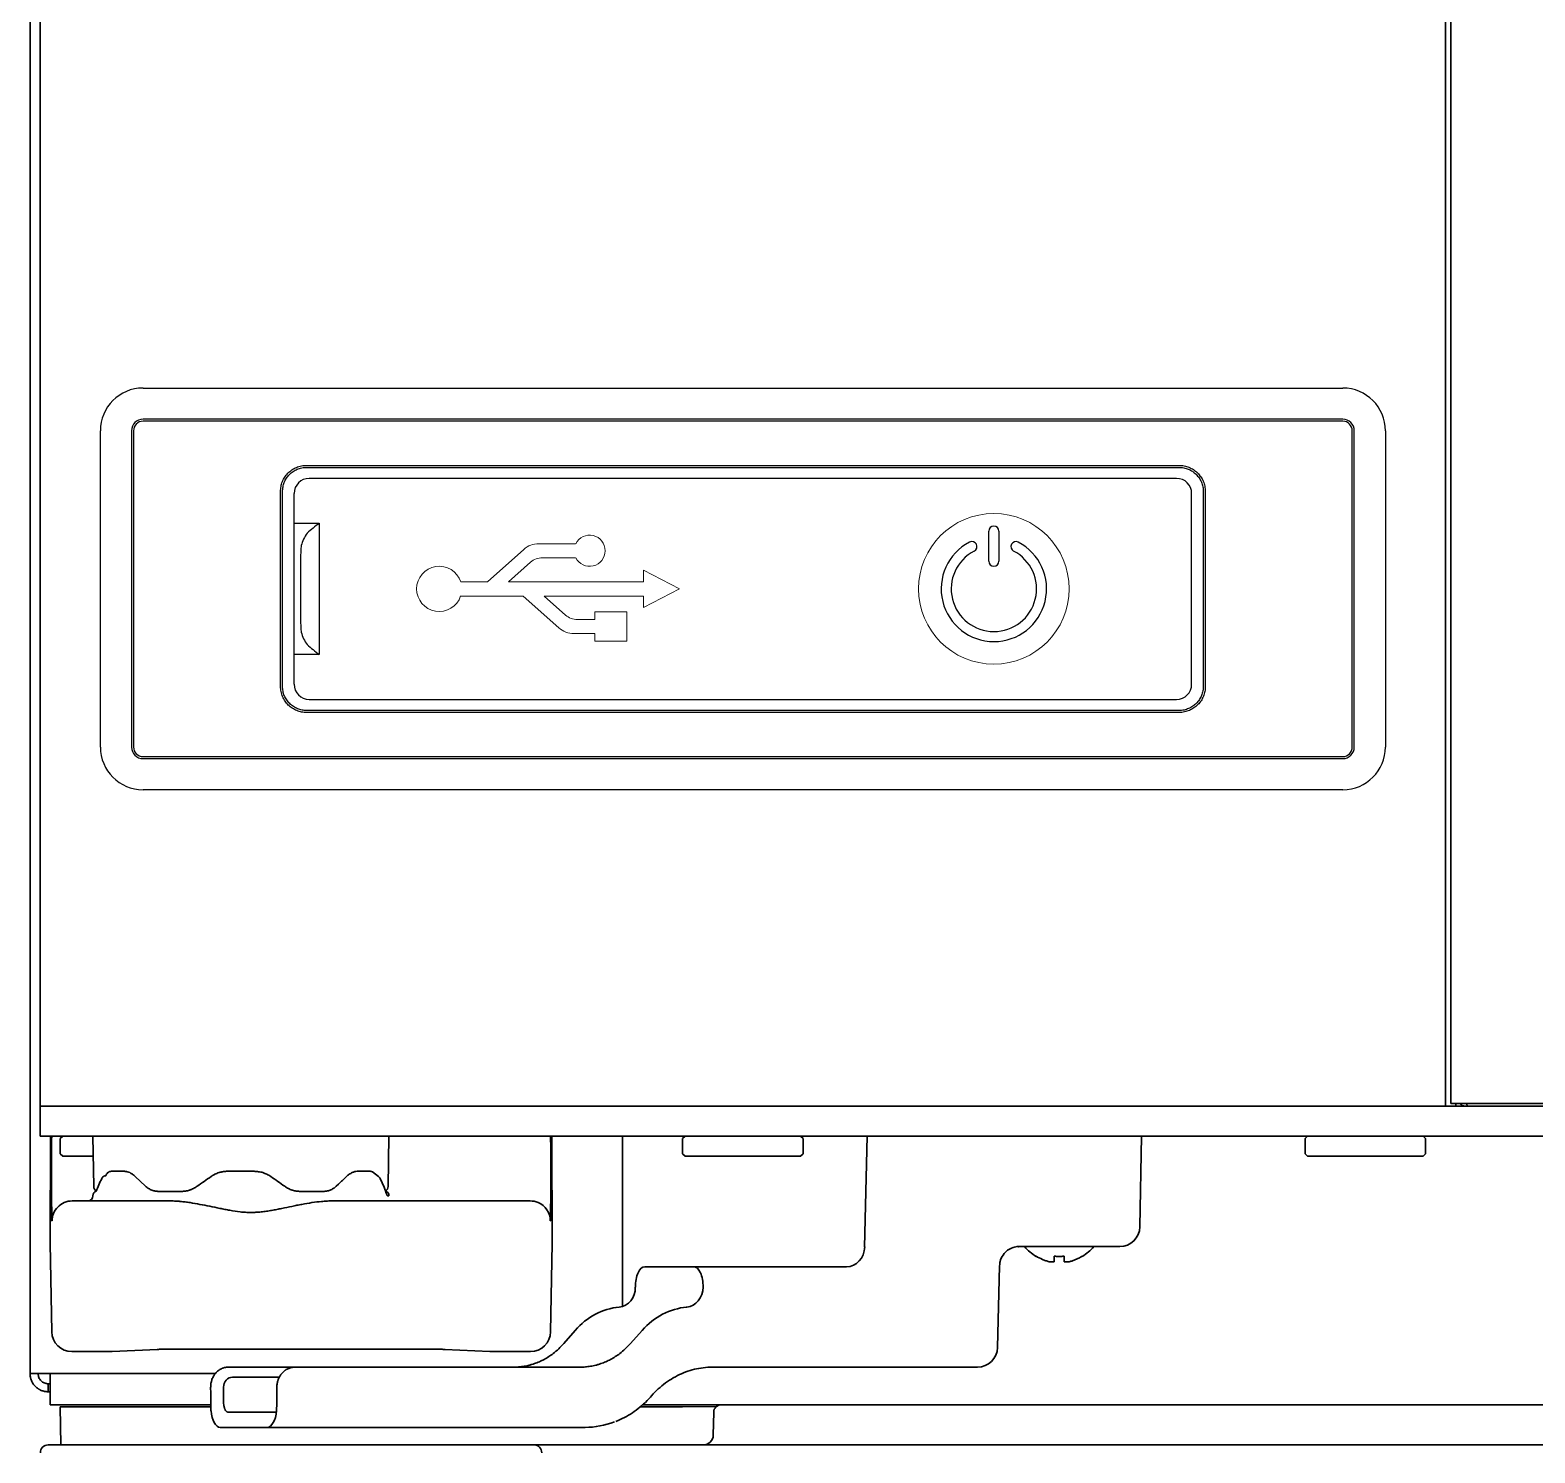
# Model space of a CAD drawing. Extents: x 6336 to 10269, y -393 to 2899.
# Drawn here: x 8428.1 to 8578, y 1366.2 to 1507.9 of the extents above; entities that cross this region are included whole.
import ezdxf

# ---------------------------------------------------------------- set-up
doc = ezdxf.new("R2010")
doc.units = 0
doc.header["$LTSCALE"] = 5
doc.layers.get('0').update_dxf_attribs({"linetype": 'CONTINUOUS', "lineweight": 0})
doc.layers.add('1', color=7, linetype='CONTINUOUS', true_color=0xffffff)
doc.layers.add('GEOM', color=7, linetype='CONTINUOUS')

msp = doc.modelspace()

# ---------------------------------------------------------------- linework, layer by layer
at = {"color": 7, "linetype": 'Continuous'}
for p, q in [((8477.24, 1456.2), (8473.63, 1452.97)), ((8482.41, 1456.78), (8478.74, 1456.78)), ((8475.73, 1452.97), (8477.92, 1454.93)), ((8479.09, 1455.38), (8482.41, 1455.38)), ((8489.17, 1454.13), (8489.17, 1452.97)), ((8492.77, 1452.28), (8489.17, 1454.13)), ((8473.63, 1452.97), (8470.96, 1452.97)), ((8489.17, 1452.97), (8475.73, 1452.97)), ((8470.96, 1451.57), (8477.18, 1451.57)), ((8477.18, 1451.57), (8480.74, 1448.4)), ((8481.41, 1449.67), (8479.28, 1451.57)), ((8479.28, 1451.57), (8489.17, 1451.57)), ((8489.17, 1450.41), (8492.77, 1452.28)), ((8489.17, 1451.57), (8489.17, 1450.41)), ((8484.31, 1449.98), (8484.31, 1449.23)), ((8487.51, 1449.98), (8484.31, 1449.98)), ((8487.51, 1447.08), (8487.51, 1449.98)), ((8484.31, 1449.23), (8482.58, 1449.23)), ((8482.23, 1447.83), (8484.31, 1447.83)), ((8484.31, 1447.83), (8484.31, 1447.08)), ((8484.31, 1447.08), (8487.51, 1447.08))]:
    msp.add_line(p, q, dxfattribs=at)
msp.add_circle((8524.07, 1452.28), 7.5, dxfattribs=at)
for centre, radius, start, end in [((8483.8, 1456.08), 1.55, 206.8472, 153.1528), ((8478.74, 1454.53), 2.25, 90, 131.8103), ((8468.82, 1452.28), 2.25, 17.9765, 341.7239), ((8479.09, 1453.63), 1.75, 90, 131.8103), ((8482.58, 1450.98), 1.75, 228.2874, 270), ((8482.23, 1450.08), 2.25, 228.2874, 270)]:
    msp.add_arc(centre, radius, start, end, dxfattribs=at)
at = {"layer": '1', "color": 7, "linetype": 'Continuous', "lineweight": 35}
for p, q in [((8428.07, 1374.13), (8428.07, 1780.53)), ((8429.07, 1400.78), (8429.07, 1780.28)), ((8569.07, 1400.78), (8569.07, 1780.28)), ((8569.57, 1780.03), (8569.57, 1401.03)), ((8429.07, 1400.78), (8431.07, 1400.78)), ((8429.07, 1397.78), (8429.07, 1400.78)), ((9175.07, 1400.78), (8431.07, 1400.78)), ((8569.57, 1401.03), (9036.57, 1401.03)), ((8570.07, 1401.03), (8570.07, 1400.78)), ((8431.07, 1397.78), (8429.07, 1397.78)), ((8430.07, 1387.08), (8430.12, 1397.78)), ((9175.07, 1397.78), (8431.07, 1397.78)), ((8431.32, 1397.78), (8431.07, 1397.53)), ((8431.07, 1397.53), (8431.07, 1396.03)), ((8434.32, 1397.78), (8434.41, 1392.77)), ((8464.07, 1397.78), (8462.07, 1397.78)), ((8463.74, 1392.77), (8463.82, 1397.78)), ((8480.03, 1397.78), (8480.07, 1387.08)), ((8487.07, 1381.13), (8487.07, 1397.78)), ((8493.32, 1397.78), (8493.07, 1397.53)), ((8493.07, 1397.53), (8493.07, 1396.03)), ((8505.07, 1397.53), (8504.82, 1397.78)), ((8505.07, 1396.03), (8505.07, 1397.53)), ((8511.2, 1386.74), (8511.46, 1397.78)), ((8538.61, 1388.74), (8538.76, 1397.78)), ((8555.32, 1397.78), (8555.07, 1397.53)), ((8555.07, 1397.53), (8555.07, 1396.03)), ((8567.07, 1397.53), (8566.82, 1397.78)), ((8567.07, 1396.03), (8567.07, 1397.53)), ((8431.07, 1396.03), (8431.32, 1395.78)), ((8431.32, 1395.78), (8434.36, 1395.78)), ((8493.07, 1396.03), (8493.32, 1395.78)), ((8493.32, 1395.78), (8504.82, 1395.78)), ((8504.82, 1395.78), (8505.07, 1396.03)), ((8555.07, 1396.03), (8555.32, 1395.78)), ((8566.82, 1395.78), (8555.32, 1395.78)), ((8566.82, 1395.78), (8567.07, 1396.03)), ((8436.18, 1394.28), (8437.48, 1394.28)), ((8447.76, 1394.28), (8450.38, 1394.28)), ((8460.66, 1394.28), (8461.97, 1394.28)), ((8462.18, 1394.23), (8462.78, 1393.76)), ((8438.54, 1393.76), (8439.58, 1392.79)), ((8458.57, 1392.79), (8458.79, 1392.99)), ((8432.26, 1391.33), (8432.6, 1391.33)), ((8432.6, 1391.33), (8437.6, 1391.33)), ((8437.6, 1391.33), (8442.08, 1391.33)), ((8440.89, 1392.28), (8443.15, 1392.28)), ((8455, 1392.28), (8457.25, 1392.28)), ((8458.06, 1391.33), (8472.55, 1391.33)), ((8463.82, 1391.83), (8463.71, 1391.83)), ((8472.55, 1391.33), (8477.55, 1391.33)), ((8477.55, 1391.33), (8477.89, 1391.33)), ((8430.23, 1378.29), (8430.07, 1387.08)), ((8480.07, 1387.08), (8479.92, 1378.29)), ((8526.36, 1386.78), (8536.61, 1386.78)), ((8528.27, 1385.8), (8528.27, 1385.83)), ((8532.87, 1385.83), (8532.87, 1385.8)), ((8489.3, 1384.78), (8494.17, 1384.78)), ((8494.17, 1384.78), (8509.4, 1384.78)), ((8524.44, 1376.73), (8524.64, 1384.88)), ((8493.47, 1380.75), (8493.43, 1380.75)), ((8482.37, 1378.43), (8481.22, 1377.12)), ((8489.04, 1378.43), (8487.87, 1377.12)), ((8436.26, 1376.33), (8432.23, 1376.33)), ((8436.26, 1376.33), (8440.75, 1376.55)), ((8444.74, 1376.57), (8465.41, 1376.57)), ((8469.39, 1376.55), (8473.88, 1376.33)), ((8477.92, 1376.33), (8473.88, 1376.33)), ((8476.24, 1374.78), (8482.86, 1374.78)), ((8496.01, 1374.78), (8522.44, 1374.78)), ((8428.07, 1374.13), (8429.87, 1374.13)), ((8429.87, 1374.13), (8446.53, 1374.13)), ((8430.07, 1373.13), (8429.87, 1373.13)), ((8429.87, 1372.33), (8429.87, 1373.13)), ((8430.07, 1374.13), (8430.07, 1372.83)), ((8448.23, 1373.78), (8452.85, 1373.78)), ((8430.07, 1372.33), (8429.87, 1372.33)), ((8430.07, 1372.83), (8430.07, 1371.03)), ((8447.34, 1371.29), (8447.35, 1372.78)), ((8489.86, 1371.79), (8489.98, 1371.93)), ((8446.08, 1371.03), (8430.07, 1371.03)), ((8431.07, 1370.83), (8435.07, 1370.83)), ((8431.14, 1367.03), (8431.07, 1370.83)), ((8446.08, 1370.83), (8435.07, 1370.83)), ((8447.83, 1370.28), (8452.6, 1370.28)), ((8489.07, 1370.83), (8488.79, 1370.83)), ((9176.07, 1371.03), (8489.03, 1371.03)), ((8489.07, 1370.83), (8493.07, 1370.83)), ((8492.06, 1370.83), (8496.44, 1370.86)), ((8496.12, 1368.01), (8496.16, 1370.29)), ((8508.27, 1371.03), (8508.27, 1371.03)), ((8516.4, 1371.03), (8516.4, 1371.03)), ((8531.75, 1371.03), (8531.75, 1371.03)), ((8539.88, 1371.03), (8539.88, 1371.03)), ((8447.02, 1368.78), (8451.69, 1368.78)), ((8451.69, 1368.78), (8483.35, 1368.78)), ((8437.1, 1367.03), (8429.86, 1367.03)), ((8471.04, 1367.03), (8437.1, 1367.03)), ((8478.28, 1367.03), (8471.04, 1367.03)), ((8483.03, 1367.03), (8478.28, 1367.03)), ((9123.12, 1367.03), (8483.03, 1367.03))]:
    msp.add_line(p, q, dxfattribs=at)
for centre, radius, start, end in [((8434.91, 1392.78), 0.5, 181, 242.6743), ((8463.24, 1392.78), 0.5, 297.3257, 359), ((8433.82, 1391.83), 0.5, 270, 0), ((8434.82, 1391.83), 0.5, 107.707, 180), ((8463.32, 1391.83), 0.5, 0, 72.2929), ((8536.61, 1388.78), 2, 270, 359), ((8530.77, 1389.9), 4.8, 220.542, 238.6273), ((8530.37, 1389.9), 4.8, 301.3727, 319.458), ((8480.07, 1381.13), 7, 357.4069, 0), ((8522.44, 1376.78), 2, 270, 358.6477), ((8496.91, 1370.28), 0.75, 90, 179), ((8429.86, 1366.28), 0.75, 90, 183), ((8478.28, 1366.28), 0.75, 357, 90), ((8495.12, 1368.03), 1, 270, 359)]:
    msp.add_arc(centre, radius, start, end, dxfattribs=at)
for centre, major_axis, ratio, start_param, end_param in [((8429.72, 1286.67), (2.09, 487.15), 0.000054, 4.9414, 4.942482), ((8480.42, 1287.21), (-2.08, 485.22), 0.000054, 1.340902, 1.341989), ((8432.26, 1389.33), (0, -2), 0.999962, 3.141593, 3.945661), ((8477.89, 1389.33), (0, -2), 0.999962, 2.73809, 3.141593), ((8477.89, 1389.33), (0, -2), 0.999962, 1.575159, 2.73809), ((8432.26, 1389.33), (0, -2), 0.999962, 3.945661, 4.708026), ((8509.44, 1386.78), (0.15, 2), 0.881877, 3.206797, 4.76014), ((8489.3, 1382.78), (0, -2), 0.469472, 3.141593, 4.729842), ((8494.17, 1382.78), (0, -2), 0.469472, 1.553343, 3.141593), ((8486.59, 1382.74), (-0.07, 2), 0.882679, 3.191759, 4.679352), ((8493.34, 1382.74), (0.07, 2), 0.882679, 3.257302, 4.744895), ((8487.41, 1372.78), (-0.3, 8), 0.882679, 0.050167, 0.752627), ((8493.99, 1372.78), (0.3, 8), 0.882679, 0.115709, 0.818169), ((8432.23, 1378.33), (-1.79, -0.9), 0.999953, 5.833563, 7.386869), ((8477.92, 1378.33), (1.79, -0.9), 0.999953, 5.179502, 6.732807), ((8476.18, 1382.78), (-0.3, 8), 0.882679, 3.700052, 3.89422), ((8482.92, 1382.78), (0.3, 8), 0.882679, 3.765595, 3.959762), ((8501.52, 1373.77), (-506.5, 0.08), 0.001974, 4.762327, 4.818651), ((8448.23, 1372.78), (0, -1), 0.883766, 3.140469, 4.714503), ((8446.89, 1379.95), (-0.34, 57.28), 0.015415, 1.696364, 1.722562), ((11268.07, 1379.8), (-118.47, -3186.4), 0.882813, 4.747404, 4.747872), ((8447.02, 1370.78), (0, -2), 0.469472, 4.886188, 6.283185), ((8451.69, 1370.78), (0, -2), 0.469472, 0, 1.398514), ((8483.41, 1378.78), (0.3, 10), 0.882776, 3.167826, 3.505388)]:
    msp.add_ellipse(centre, major_axis=major_axis, ratio=ratio, start_param=start_param, end_param=end_param, dxfattribs=at)
for points, weights in [([(8570.54, 1401), (8570.63, 1400.85), (8570.78, 1400.78), (8570.95, 1400.78)], [0.864998557466, 0.833792193548, 0.878792674393, 1]), ([(8571.16, 1401), (8571.19, 1400.85), (8571.24, 1400.78), (8571.29, 1400.78)], [0.86458574677, 0.833530874583, 0.878668958993, 1])]:
    msp.add_rational_spline(points, weights, degree=3, dxfattribs=at)
for points, knots in [([(8430.22, 1391.01), (8430.22, 1391.03), (8430.22, 1391.05), (8430.22, 1391.09), (8430.22, 1391.11), (8430.22, 1391.29), (8430.22, 1391.47), (8430.22, 1391.83), (8430.22, 1392.02), (8430.21, 1392.42), (8430.21, 1392.63), (8430.21, 1392.9), (8430.21, 1392.95), (8430.21, 1393.06), (8430.21, 1393.12), (8430.21, 1393.29), (8430.21, 1393.4), (8430.21, 1393.74), (8430.21, 1394.21), (8430.21, 1394.69), (8430.21, 1395.07), (8430.21, 1395.19), (8430.21, 1395.38), (8430.22, 1395.45), (8430.22, 1395.57), (8430.22, 1395.64), (8430.22, 1395.96), (8430.22, 1396.22), (8430.22, 1396.74), (8430.22, 1397), (8430.22, 1397.26)], [0, 0, 0, 0, 0.012313, 0.012313, 0.025843, 0.025843, 0.134082, 0.134082, 0.242322, 0.242322, 0.350562, 0.350562, 0.377622, 0.377622, 0.404682, 0.404682, 0.458801, 0.458801, 0.567041, 0.675281, 0.675281, 0.729401, 0.729401, 0.756461, 0.756461, 0.783521, 0.783521, 0.89176, 0.89176, 1, 1, 1, 1]), ([(8479.92, 1397.26), (8479.93, 1397), (8479.93, 1396.74), (8479.93, 1396.22), (8479.93, 1395.96), (8479.93, 1395.46), (8479.93, 1395.2), (8479.93, 1394.89), (8479.93, 1394.83), (8479.93, 1394.71), (8479.93, 1394.64), (8479.93, 1394.46), (8479.93, 1394.34), (8479.93, 1393.98), (8479.93, 1393.75), (8479.93, 1393.29), (8479.93, 1393.07), (8479.93, 1392.75), (8479.93, 1392.64), (8479.93, 1392.48), (8479.93, 1392.43), (8479.93, 1392.33), (8479.93, 1392.28), (8479.93, 1392.21), (8479.93, 1392.2), (8479.93, 1392.18)], [0, 0, 0, 0, 0.141338, 0.141338, 0.282676, 0.282676, 0.424014, 0.424014, 0.459348, 0.459348, 0.494683, 0.494683, 0.565352, 0.565352, 0.706689, 0.706689, 0.848027, 0.848027, 0.918696, 0.918696, 0.954031, 0.954031, 0.989365, 0.989365, 1, 1, 1, 1]), ([(8435.54, 1393.83), (8435.59, 1393.79), (8435.6, 1393.81), (8435.61, 1393.85), (8435.64, 1393.9), (8435.67, 1393.95), (8435.73, 1394.05), (8435.78, 1394.1), (8435.84, 1394.16), (8435.85, 1394.17), (8435.88, 1394.19), (8435.89, 1394.19), (8435.93, 1394.22), (8435.96, 1394.23), (8436.05, 1394.27), (8436.11, 1394.28), (8436.18, 1394.28)], [0, 0, 0, 0, 0.0625, 0.0625, 0.125, 0.25, 0.25, 0.5, 0.5, 0.5625, 0.5625, 0.625, 0.625, 0.75, 0.75, 1, 1, 1, 1]), ([(8437.48, 1394.28), (8437.53, 1394.28), (8437.57, 1394.27), (8437.66, 1394.26), (8437.7, 1394.25), (8437.83, 1394.22), (8437.92, 1394.19), (8438.03, 1394.14), (8438.05, 1394.12), (8438.1, 1394.1), (8438.17, 1394.06), (8438.24, 1394.02), (8438.37, 1393.92), (8438.46, 1393.85), (8438.54, 1393.76)], [0, 0, 0, 0, 0.125, 0.125, 0.25, 0.25, 0.5, 0.5, 0.5625, 0.5625, 0.625, 0.75, 0.75, 1, 1, 1, 1]), ([(8446.11, 1393.76), (8446.17, 1393.81), (8446.23, 1393.85), (8446.32, 1393.9), (8446.36, 1393.92), (8446.42, 1393.95), (8446.45, 1393.97), (8446.62, 1394.05), (8446.75, 1394.1), (8446.96, 1394.17), (8447.03, 1394.19), (8447.14, 1394.21), (8447.18, 1394.22), (8447.25, 1394.23), (8447.28, 1394.24), (8447.47, 1394.27), (8447.61, 1394.28), (8447.76, 1394.28)], [0, 0, 0, 0, 0.125, 0.125, 0.1875, 0.1875, 0.25, 0.25, 0.5, 0.5, 0.625, 0.625, 0.6875, 0.6875, 0.75, 0.75, 1, 1, 1, 1]), ([(8450.38, 1394.28), (8450.46, 1394.28), (8450.53, 1394.27), (8450.68, 1394.26), (8450.75, 1394.25), (8450.97, 1394.22), (8451.11, 1394.19), (8451.29, 1394.14), (8451.32, 1394.12), (8451.39, 1394.1), (8451.5, 1394.06), (8451.6, 1394.02), (8451.79, 1393.92), (8451.92, 1393.85), (8452.04, 1393.76)], [0, 0, 0, 0, 0.125, 0.125, 0.25, 0.25, 0.5, 0.5, 0.5625, 0.5625, 0.625, 0.75, 0.75, 1, 1, 1, 1]), ([(8459.6, 1393.76), (8459.65, 1393.81), (8459.69, 1393.85), (8459.78, 1393.92), (8459.82, 1393.95), (8459.96, 1394.05), (8460.05, 1394.1), (8460.16, 1394.16), (8460.18, 1394.17), (8460.23, 1394.19), (8460.29, 1394.21), (8460.36, 1394.23), (8460.49, 1394.27), (8460.58, 1394.28), (8460.66, 1394.28)], [0, 0, 0, 0, 0.125, 0.125, 0.25, 0.25, 0.5, 0.5, 0.5625, 0.5625, 0.625, 0.75, 0.75, 1, 1, 1, 1]), ([(8461.97, 1394.28), (8462, 1394.28), (8462.03, 1394.27), (8462.1, 1394.26), (8462.13, 1394.25), (8462.16, 1394.24), (8462.17, 1394.24), (8462.18, 1394.23)], [0, 0, 0, 0, 0.428218, 0.428218, 0.856437, 0.856437, 1, 1, 1, 1]), ([(8435.54, 1393.83), (8435.51, 1393.83), (8435.48, 1393.82), (8435.44, 1393.8), (8435.42, 1393.8), (8435.4, 1393.78), (8435.38, 1393.77), (8435.34, 1393.74), (8435.31, 1393.71), (8435.28, 1393.66), (8435.26, 1393.65), (8435.24, 1393.61), (8435.23, 1393.59), (8435.22, 1393.57)], [0, 0, 0, 0, 0.25, 0.25, 0.375, 0.375, 0.5, 0.5, 0.75, 0.75, 0.875, 0.875, 1, 1, 1, 1]), ([(8439.58, 1392.79), (8439.67, 1392.7), (8439.77, 1392.63), (8439.98, 1392.5), (8440.08, 1392.45), (8440.22, 1392.4), (8440.25, 1392.39), (8440.31, 1392.37), (8440.34, 1392.36), (8440.42, 1392.33), (8440.48, 1392.32), (8440.66, 1392.29), (8440.77, 1392.28), (8440.89, 1392.28)], [0, 0, 0, 0, 0.25, 0.25, 0.5, 0.5, 0.5625, 0.5625, 0.625, 0.625, 0.75, 0.75, 1, 1, 1, 1]), ([(8443.15, 1392.28), (8443.29, 1392.28), (8443.42, 1392.29), (8443.69, 1392.33), (8443.83, 1392.36), (8443.99, 1392.42), (8444.03, 1392.43), (8444.09, 1392.45), (8444.13, 1392.47), (8444.22, 1392.51), (8444.29, 1392.54), (8444.48, 1392.63), (8444.6, 1392.71), (8444.71, 1392.79)], [0, 0, 0, 0, 0.25, 0.25, 0.5, 0.5, 0.5625, 0.5625, 0.625, 0.625, 0.75, 0.75, 1, 1, 1, 1]), ([(8453.43, 1392.79), (8453.55, 1392.7), (8453.67, 1392.63), (8453.92, 1392.5), (8454.05, 1392.45), (8454.22, 1392.4), (8454.25, 1392.39), (8454.32, 1392.37), (8454.35, 1392.36), (8454.45, 1392.33), (8454.52, 1392.32), (8454.72, 1392.29), (8454.86, 1392.28), (8455, 1392.28)], [0, 0, 0, 0, 0.25, 0.25, 0.5, 0.5, 0.5625, 0.5625, 0.625, 0.625, 0.75, 0.75, 1, 1, 1, 1]), ([(8457.25, 1392.28), (8457.26, 1392.28), (8457.26, 1392.28), (8457.27, 1392.28), (8457.28, 1392.28), (8457.3, 1392.28), (8457.36, 1392.28), (8457.46, 1392.29), (8457.61, 1392.31), (8457.72, 1392.33), (8457.84, 1392.37), (8457.89, 1392.39), (8458.06, 1392.45), (8458.17, 1392.5), (8458.3, 1392.58), (8458.32, 1392.6), (8458.37, 1392.63), (8458.45, 1392.69), (8458.52, 1392.75), (8458.57, 1392.79)], [0, 0, 0, 0, 0.007812, 0.007812, 0.015625, 0.03125, 0.0625, 0.125, 0.25, 0.375, 0.375, 0.5, 0.5, 0.75, 0.75, 0.8125, 0.8125, 0.875, 1, 1, 1, 1]), ([(8462.93, 1393.57), (8462.91, 1393.61), (8462.88, 1393.65), (8462.84, 1393.7), (8462.83, 1393.71), (8462.81, 1393.74), (8462.79, 1393.75), (8462.78, 1393.76)], [0, 0, 0, 0, 0.25, 0.25, 0.375, 0.375, 0.4990413, 0.4990413, 0.4990413, 0.4990413]), ([(8430.26, 1389.33), (8430.25, 1389.33), (8430.25, 1389.35), (8430.25, 1389.4), (8430.24, 1389.47), (8430.24, 1389.6), (8430.24, 1389.69), (8430.24, 1389.72), (8430.24, 1389.75), (8430.24, 1389.78), (8430.24, 1389.79), (8430.23, 1389.84), (8430.23, 1389.89), (8430.23, 1390.04), (8430.23, 1390.26), (8430.23, 1390.52), (8430.22, 1390.74), (8430.22, 1390.81), (8430.22, 1390.93), (8430.22, 1390.97), (8430.22, 1391.01), (8430.22, 1391.01)], [0, 0, 0, 0, 0.147902, 0.147902, 0.295804, 0.443705, 0.443705, 0.480681, 0.499168, 0.499168, 0.517656, 0.517656, 0.591607, 0.591607, 0.739509, 0.887411, 0.887411, 0.961362, 0.961362, 0.998337, 1, 1, 1, 1]), ([(8458.06, 1391.33), (8457.91, 1391.33), (8457.75, 1391.32), (8457.43, 1391.31), (8457.27, 1391.29), (8456.79, 1391.25), (8456.47, 1391.21), (8455.81, 1391.11), (8455.48, 1391.05), (8455.07, 1390.97), (8454.99, 1390.96), (8454.82, 1390.92), (8454.57, 1390.88), (8454.32, 1390.82), (8453.82, 1390.72), (8453.48, 1390.65), (8452.98, 1390.55), (8452.81, 1390.51), (8452.47, 1390.45), (8452.13, 1390.38), (8451.79, 1390.33), (8451.44, 1390.28), (8451.27, 1390.26), (8451.01, 1390.23), (8450.92, 1390.22), (8450.75, 1390.21), (8450.66, 1390.2), (8450.4, 1390.19), (8450.22, 1390.18), (8450.02, 1390.18), (8450, 1390.18), (8449.96, 1390.18), (8449.89, 1390.18), (8449.74, 1390.19), (8449.61, 1390.19), (8449.35, 1390.21), (8449.18, 1390.22), (8448.66, 1390.28), (8448.32, 1390.33), (8447.89, 1390.41), (8447.81, 1390.42), (8447.64, 1390.45), (8447.55, 1390.47), (8447.3, 1390.52), (8447.13, 1390.55), (8446.63, 1390.66), (8446.3, 1390.73), (8445.64, 1390.86), (8445.31, 1390.93), (8444.65, 1391.05), (8444.33, 1391.11), (8443.84, 1391.18), (8443.68, 1391.21), (8443.36, 1391.25), (8443.2, 1391.26), (8443, 1391.28), (8442.96, 1391.29), (8442.87, 1391.29), (8442.75, 1391.3), (8442.64, 1391.31), (8442.4, 1391.32), (8442.24, 1391.33), (8442.08, 1391.33)], [0, 0, 0, 0, 0.03125, 0.03125, 0.0625, 0.0625, 0.125, 0.125, 0.1875, 0.1875, 0.203125, 0.203125, 0.21875, 0.25, 0.25, 0.3125, 0.3125, 0.34375, 0.34375, 0.375, 0.40625, 0.40625, 0.4375, 0.4375, 0.453125, 0.453125, 0.46875, 0.46875, 0.5, 0.5, 0.503906, 0.503906, 0.507812, 0.515625, 0.53125, 0.53125, 0.5625, 0.5625, 0.625, 0.625, 0.640625, 0.640625, 0.65625, 0.65625, 0.6875, 0.6875, 0.75, 0.75, 0.8125, 0.8125, 0.875, 0.875, 0.90625, 0.90625, 0.9375, 0.9375, 0.945312, 0.945312, 0.953125, 0.96875, 0.96875, 1, 1, 1, 1]), ([(8463.71, 1391.83), (8463.7, 1391.83), (8463.68, 1391.83), (8463.66, 1391.86), (8463.65, 1391.86), (8463.64, 1391.88), (8463.64, 1391.89), (8463.63, 1391.9), (8463.62, 1391.91), (8463.6, 1391.94), (8463.59, 1391.98), (8463.55, 1392.06), (8463.54, 1392.11), (8463.52, 1392.17)], [0, 0, 0, 0, 0.25, 0.25, 0.375, 0.375, 0.4375, 0.4375, 0.5, 0.5, 0.75, 0.75, 1, 1, 1, 1]), ([(8479.93, 1392.18), (8479.93, 1392), (8479.93, 1391.82), (8479.93, 1391.47), (8479.93, 1391.3), (8479.92, 1390.97), (8479.92, 1390.82), (8479.92, 1390.64), (8479.92, 1390.6), (8479.92, 1390.53), (8479.92, 1390.5), (8479.92, 1390.4), (8479.92, 1390.33), (8479.92, 1390.15), (8479.91, 1389.93), (8479.91, 1389.75), (8479.91, 1389.64), (8479.91, 1389.61), (8479.9, 1389.56), (8479.9, 1389.54), (8479.9, 1389.51), (8479.9, 1389.5), (8479.9, 1389.44), (8479.9, 1389.36), (8479.89, 1389.33), (8479.89, 1389.33)], [0, 0, 0, 0, 0.103617, 0.103617, 0.215665, 0.215665, 0.327713, 0.327713, 0.355725, 0.355725, 0.383737, 0.383737, 0.439761, 0.439761, 0.551808, 0.663856, 0.663856, 0.71988, 0.71988, 0.747892, 0.747892, 0.775904, 0.775904, 0.887952, 1, 1, 1, 1]), ([(8524.64, 1384.88), (8524.66, 1385.02), (8524.67, 1385.39), (8524.94, 1385.95), (8525.41, 1386.44), (8525.96, 1386.7), (8526.37, 1386.8), (8526.54, 1386.77), (8526.55, 1386.77)], [0, 0, 0, 0, 0.133662, 0.375302, 0.59548, 0.799907, 0.993005, 1, 1, 1, 1]), ([(8528.27, 1385.83), (8528.48, 1385.71), (8528.69, 1385.6), (8529.01, 1385.46), (8529.12, 1385.42), (8529.34, 1385.34), (8529.46, 1385.31), (8529.57, 1385.28)], [0, 0, 0, 0, 0.5, 0.5, 0.75, 0.75, 1, 1, 1, 1]), ([(8531.07, 1385.83), (8531.07, 1385.71), (8531.07, 1385.6), (8531.07, 1385.46), (8531.07, 1385.42), (8531.07, 1385.34), (8531.07, 1385.31), (8531.07, 1385.28)], [0, 0, 0, 0, 0.5, 0.5, 0.75, 0.75, 1, 1, 1, 1]), ([(8440.74, 1376.55), (8440.76, 1376.55), (8440.79, 1376.55), (8440.88, 1376.55), (8440.96, 1376.55), (8441.03, 1376.56), (8441.06, 1376.56), (8441.1, 1376.56), (8441.13, 1376.56), (8441.14, 1376.56), (8441.21, 1376.56), (8441.33, 1376.56), (8441.54, 1376.56), (8441.69, 1376.56), (8441.82, 1376.56), (8441.86, 1376.56), (8441.92, 1376.56), (8441.95, 1376.56), (8441.99, 1376.56), (8442.1, 1376.56), (8442.32, 1376.56), (8442.62, 1376.56), (8442.83, 1376.56), (8442.97, 1376.56), (8443, 1376.56), (8443.06, 1376.56), (8443.09, 1376.56), (8443.17, 1376.56), (8443.23, 1376.56), (8443.52, 1376.57), (8443.75, 1376.57), (8444.06, 1376.57), (8444.12, 1376.57), (8444.24, 1376.57), (8444.3, 1376.57), (8444.43, 1376.57), (8444.49, 1376.57), (8444.61, 1376.57), (8444.68, 1376.57), (8444.74, 1376.57)], [0, 0, 0, 0, 0.0625, 0.125, 0.1875, 0.1875, 0.21875, 0.234375, 0.234375, 0.25, 0.25, 0.3125, 0.375, 0.4375, 0.4375, 0.46875, 0.46875, 0.484375, 0.484375, 0.5, 0.5625, 0.625, 0.6875, 0.6875, 0.703125, 0.703125, 0.71875, 0.71875, 0.75, 0.75, 0.875, 0.875, 0.90625, 0.90625, 0.9375, 0.9375, 0.96875, 0.96875, 1, 1, 1, 1]), ([(8465.41, 1376.57), (8465.47, 1376.57), (8465.53, 1376.57), (8465.66, 1376.57), (8465.72, 1376.57), (8465.9, 1376.57), (8466.02, 1376.57), (8466.26, 1376.57), (8466.44, 1376.57), (8466.65, 1376.57), (8466.74, 1376.56), (8466.8, 1376.56), (8466.83, 1376.56), (8466.97, 1376.56), (8467.2, 1376.56), (8467.52, 1376.56), (8467.72, 1376.56), (8467.87, 1376.56), (8467.92, 1376.56), (8468.01, 1376.56), (8468.06, 1376.56), (8468.2, 1376.56), (8468.28, 1376.56), (8468.45, 1376.56), (8468.61, 1376.56), (8468.74, 1376.56), (8468.83, 1376.56), (8468.84, 1376.56), (8468.87, 1376.56), (8468.89, 1376.56), (8468.93, 1376.56), (8468.96, 1376.56), (8469.04, 1376.56), (8469.14, 1376.55), (8469.22, 1376.55), (8469.29, 1376.55), (8469.32, 1376.55), (8469.37, 1376.55), (8469.39, 1376.55), (8469.4, 1376.55)], [0, 0, 0, 0, 0.03125, 0.03125, 0.0625, 0.0625, 0.125, 0.125, 0.1875, 0.21875, 0.234375, 0.234375, 0.25, 0.25, 0.3125, 0.375, 0.4375, 0.4375, 0.46875, 0.46875, 0.5, 0.5, 0.5625, 0.5625, 0.625, 0.6875, 0.6875, 0.703125, 0.703125, 0.71875, 0.71875, 0.75, 0.75, 0.8125, 0.875, 0.875, 0.9375, 0.9375, 1, 1, 1, 1]), ([(8476.24, 1374.78), (8476.42, 1374.78), (8476.77, 1374.79), (8477.28, 1374.86), (8477.63, 1374.93), (8477.84, 1374.98), (8477.88, 1374.99), (8477.97, 1375.02), (8478.01, 1375.03), (8478.14, 1375.07), (8478.22, 1375.1), (8478.47, 1375.18), (8478.8, 1375.31), (8479.27, 1375.54), (8479.73, 1375.82), (8480.02, 1376.02), (8480.17, 1376.13)], [0, 0, 0, 0, 0.125, 0.25, 0.375, 0.375, 0.40625, 0.40625, 0.4375, 0.4375, 0.5, 0.5, 0.625, 0.75, 0.875, 1, 1, 1, 1]), ([(8482.86, 1374.78), (8483.03, 1374.78), (8483.38, 1374.79), (8483.9, 1374.86), (8484.24, 1374.93), (8484.46, 1374.98), (8484.5, 1374.99), (8484.59, 1375.02), (8484.63, 1375.03), (8484.76, 1375.07), (8484.84, 1375.1), (8485.09, 1375.18), (8485.42, 1375.31), (8485.9, 1375.54), (8486.36, 1375.82), (8486.66, 1376.02), (8486.81, 1376.13)], [0, 0, 0, 0, 0.125, 0.25, 0.375, 0.375, 0.40625, 0.40625, 0.4375, 0.4375, 0.5, 0.5, 0.625, 0.75, 0.875, 1, 1, 1, 1]), ([(8446.06, 1372.78), (8446.06, 1372.91), (8446.07, 1373.04), (8446.1, 1373.23), (8446.11, 1373.29), (8446.14, 1373.39), (8446.15, 1373.42), (8446.17, 1373.48), (8446.18, 1373.51), (8446.23, 1373.66), (8446.28, 1373.78), (8446.36, 1373.91), (8446.39, 1373.95), (8446.41, 1373.99), (8446.43, 1374.02), (8446.44, 1374.03), (8446.48, 1374.09), (8446.52, 1374.14), (8446.64, 1374.28), (8446.73, 1374.36), (8446.85, 1374.46), (8446.87, 1374.47), (8446.92, 1374.51), (8446.95, 1374.52), (8447.02, 1374.57), (8447.13, 1374.63), (8447.24, 1374.67), (8447.32, 1374.7), (8447.35, 1374.71), (8447.4, 1374.72), (8447.43, 1374.73), (8447.57, 1374.76), (8447.69, 1374.78), (8447.8, 1374.78)], [0, 0, 0, 0, 0.125, 0.125, 0.1875, 0.1875, 0.21875, 0.21875, 0.25, 0.25, 0.375, 0.375, 0.40625, 0.421875, 0.421875, 0.4375, 0.4375, 0.5, 0.5, 0.625, 0.625, 0.65625, 0.65625, 0.6875, 0.6875, 0.75, 0.8125, 0.8125, 0.84375, 0.84375, 0.875, 0.875, 1, 1, 1, 1]), ([(8452.65, 1372.78), (8452.65, 1372.91), (8452.66, 1373.04), (8452.7, 1373.23), (8452.71, 1373.29), (8452.74, 1373.39), (8452.75, 1373.42), (8452.77, 1373.48), (8452.78, 1373.51), (8452.83, 1373.66), (8452.89, 1373.77), (8452.97, 1373.91), (8453, 1373.95), (8453.02, 1373.99), (8453.04, 1374.02), (8453.05, 1374.03), (8453.1, 1374.09), (8453.13, 1374.14), (8453.26, 1374.28), (8453.35, 1374.36), (8453.47, 1374.45), (8453.49, 1374.47), (8453.54, 1374.5), (8453.57, 1374.52), (8453.64, 1374.57), (8453.75, 1374.62), (8453.86, 1374.67), (8453.94, 1374.69), (8453.97, 1374.7), (8454.02, 1374.72), (8454.05, 1374.73), (8454.19, 1374.76), (8454.31, 1374.77), (8454.43, 1374.77)], [0, 0, 0, 0, 0.125, 0.125, 0.1875, 0.1875, 0.21875, 0.21875, 0.25, 0.25, 0.375, 0.375, 0.40625, 0.421875, 0.421875, 0.4375, 0.4375, 0.5, 0.5, 0.625, 0.625, 0.65625, 0.65625, 0.6875, 0.6875, 0.75, 0.8125, 0.8125, 0.84375, 0.84375, 0.875, 0.875, 1, 1, 1, 1]), ([(8489.98, 1371.93), (8490.19, 1372.17), (8490.86, 1372.85), (8492.12, 1373.78), (8493.8, 1374.51), (8495.12, 1374.75), (8495.86, 1374.78), (8496.01, 1374.78)], [0, 0, 0, 0, 0.128981, 0.394522, 0.6618, 0.932253, 1, 1, 1, 1]), ([(8429.87, 1372.33), (8429.84, 1372.33), (8429.81, 1372.33), (8429.75, 1372.33), (8429.67, 1372.34), (8429.58, 1372.35), (8429.41, 1372.38), (8429.29, 1372.42), (8429.13, 1372.48), (8429.08, 1372.51), (8429, 1372.55), (8428.97, 1372.57), (8428.92, 1372.6), (8428.9, 1372.61), (8428.78, 1372.69), (8428.68, 1372.77), (8428.52, 1372.94), (8428.44, 1373.03), (8428.31, 1373.22), (8428.26, 1373.33), (8428.19, 1373.49), (8428.17, 1373.55), (8428.14, 1373.63), (8428.13, 1373.66), (8428.12, 1373.72), (8428.11, 1373.75), (8428.08, 1373.89), (8428.07, 1374.01), (8428.07, 1374.13)], [0, 0, 0, 0, 0.03125, 0.03125, 0.0625, 0.125, 0.125, 0.25, 0.25, 0.3125, 0.3125, 0.34375, 0.34375, 0.375, 0.375, 0.5, 0.5, 0.625, 0.625, 0.75, 0.75, 0.8125, 0.8125, 0.84375, 0.84375, 0.875, 0.875, 1, 1, 1, 1]), ([(8428.87, 1374.13), (8428.87, 1374.11), (8428.87, 1374.09), (8428.87, 1374.06), (8428.88, 1374.04), (8428.88, 1373.99), (8428.89, 1373.96), (8428.91, 1373.87), (8428.92, 1373.8), (8429, 1373.62), (8429.07, 1373.51), (8429.26, 1373.33), (8429.37, 1373.25), (8429.55, 1373.18), (8429.61, 1373.16), (8429.71, 1373.14), (8429.74, 1373.13), (8429.81, 1373.13), (8429.84, 1373.13), (8429.87, 1373.13)], [0, 0, 0, 0, 0.03125, 0.03125, 0.0625, 0.0625, 0.125, 0.125, 0.25, 0.25, 0.5, 0.5, 0.75, 0.75, 0.875, 0.875, 0.9375, 0.9375, 1, 1, 1, 1]), ([(8486.42, 1369.38), (8487, 1369.6), (8488.1, 1370.17), (8489.2, 1371.09), (8489.75, 1371.67), (8489.86, 1371.79)], [0, 0, 0, 0, 0.441304, 0.887802, 1, 1, 1, 1]), ([(8446.08, 1370.74), (8446.08, 1370.83), (8446.07, 1370.92), (8446.07, 1371.11), (8446.07, 1371.2), (8446.07, 1371.29)], [0, 0, 0, 0, 0.5, 0.5, 1, 1, 1, 1]), ([(8447.39, 1370.86), (8447.4, 1370.81), (8447.43, 1370.73), (8447.45, 1370.65), (8447.47, 1370.61), (8447.47, 1370.6), (8447.48, 1370.58), (8447.49, 1370.58), (8447.5, 1370.55), (8447.51, 1370.53), (8447.53, 1370.49), (8447.55, 1370.46), (8447.58, 1370.42), (8447.59, 1370.41), (8447.61, 1370.39), (8447.62, 1370.38), (8447.65, 1370.35), (8447.69, 1370.31), (8447.74, 1370.29), (8447.77, 1370.28), (8447.78, 1370.28), (8447.81, 1370.28), (8447.82, 1370.28), (8447.83, 1370.28)], [0, 0, 0, 0, 0.125, 0.25, 0.25, 0.28125, 0.28125, 0.3125, 0.3125, 0.375, 0.375, 0.5, 0.5, 0.5625, 0.5625, 0.625, 0.625, 0.75, 0.875, 0.875, 0.9375, 0.9375, 1, 1, 1, 1]), ([(8452.63, 1370.74), (8452.63, 1370.83), (8452.64, 1370.92), (8452.64, 1371.1), (8452.64, 1371.2), (8452.64, 1371.29)], [0, 0, 0, 0, 0.5, 0.5, 1, 1, 1, 1])]:
    msp.add_open_spline(points, degree=3, knots=knots, dxfattribs=at)
for points in [[(8447.98, 1394.28), (8447.9, 1394.28), (8447.83, 1394.28), (8447.76, 1394.28)], [(8435.22, 1393.57), (8434.99, 1393.15), (8434.81, 1392.72), (8434.67, 1392.3)], [(8444.71, 1392.79), (8445.17, 1393.11), (8445.64, 1393.44), (8446.11, 1393.76)], [(8452.04, 1393.76), (8452.51, 1393.44), (8452.98, 1393.11), (8453.43, 1392.79)], [(8458.79, 1392.99), (8459.07, 1393.25), (8459.34, 1393.51), (8459.6, 1393.76)], [(8463.52, 1392.17), (8463.37, 1392.63), (8463.18, 1393.1), (8462.93, 1393.57)], [(8529.57, 1385.28), (8529.6, 1385.28), (8529.64, 1385.27), (8529.72, 1385.27), (8529.79, 1385.26), (8529.86, 1385.26), (8529.93, 1385.27), (8530, 1385.27), (8530.05, 1385.28), (8530.07, 1385.28)], [(8530.07, 1385.28), (8530.07, 1385.29), (8530.07, 1385.32), (8530.07, 1385.37), (8530.07, 1385.43), (8530.07, 1385.49), (8530.07, 1385.56), (8530.07, 1385.63), (8530.07, 1385.72), (8530.07, 1385.79), (8530.07, 1385.83)], [(8530.07, 1385.83), (8530.24, 1385.81), (8530.57, 1385.79), (8530.91, 1385.81), (8531.07, 1385.83)], [(8531.07, 1385.28), (8531.1, 1385.28), (8531.15, 1385.27), (8531.22, 1385.27), (8531.3, 1385.26), (8531.37, 1385.26), (8531.43, 1385.27), (8531.5, 1385.27), (8531.55, 1385.28), (8531.57, 1385.28)], [(8531.57, 1385.28), (8531.63, 1385.29), (8531.74, 1385.32), (8531.9, 1385.37), (8532.06, 1385.43), (8532.21, 1385.49), (8532.36, 1385.56), (8532.52, 1385.63), (8532.69, 1385.72), (8532.81, 1385.79), (8532.87, 1385.83)], [(8446.09, 1370.43), (8446.08, 1370.53), (8446.08, 1370.64), (8446.08, 1370.74)], [(8447.36, 1371.01), (8447.35, 1371.1), (8447.34, 1371.19), (8447.34, 1371.29)], [(8447.39, 1370.86), (8447.38, 1370.91), (8447.37, 1370.96), (8447.36, 1371.01)], [(8452.61, 1370.43), (8452.62, 1370.54), (8452.63, 1370.64), (8452.63, 1370.74)]]:
    msp.add_open_spline(points, degree=3, dxfattribs=at)
at = {"layer": 'GEOM', "color": 7, "linetype": 'Continuous'}
for p, q in [((8439.32, 1472.28), (8558.82, 1472.28)), ((8558.82, 1469.17), (8439.32, 1469.17)), ((8558.82, 1468.97), (8439.32, 1468.97)), ((8435.07, 1436.53), (8435.07, 1468.03)), ((8438.18, 1468.03), (8438.18, 1436.53)), ((8438.38, 1468.03), (8438.38, 1436.53)), ((8559.77, 1436.53), (8559.77, 1468.03)), ((8559.97, 1436.53), (8559.97, 1468.03)), ((8563.07, 1468.03), (8563.07, 1436.53)), ((8455.62, 1464.58), (8542.53, 1464.58)), ((8455.62, 1464.38), (8542.53, 1464.38)), ((8542.27, 1463.28), (8455.87, 1463.28)), ((8453.02, 1442.57), (8453.02, 1461.98)), ((8453.22, 1442.57), (8453.22, 1461.98)), ((8454.37, 1442.78), (8454.37, 1461.78)), ((8543.77, 1442.78), (8543.77, 1461.78)), ((8544.93, 1461.98), (8544.93, 1442.57)), ((8545.13, 1461.98), (8545.13, 1442.57)), ((8454.37, 1458.83), (8456.87, 1458.83)), ((8456.87, 1458.83), (8456.87, 1445.73)), ((8523.57, 1455.03), (8523.57, 1458.03)), ((8524.57, 1458.03), (8524.57, 1455.03)), ((8455.02, 1455.59), (8455.02, 1448.96)), ((8456.87, 1445.73), (8454.37, 1445.73)), ((8455.87, 1441.28), (8542.27, 1441.28)), ((8542.53, 1440.17), (8455.62, 1440.17)), ((8542.53, 1439.97), (8455.62, 1439.97)), ((8439.32, 1435.58), (8558.82, 1435.58)), ((8439.32, 1435.38), (8558.82, 1435.38)), ((8558.82, 1432.28), (8439.32, 1432.28))]:
    msp.add_line(p, q, dxfattribs=at)
for centre, radius, start, end in [((8439.32, 1468.03), 4.25, 90, 180), ((8558.82, 1468.03), 4.25, 0, 90), ((8439.32, 1468.03), 1.15, 90, 180), ((8439.32, 1468.03), 0.946, 90, 180), ((8558.82, 1468.03), 1.15, 0, 90), ((8558.82, 1468.03), 0.946, 0, 90), ((8455.87, 1461.78), 1.5, 90, 180), ((8542.27, 1461.78), 1.5, 0, 90), ((8524.07, 1458.03), 0.5, 0, 180), ((8524.07, 1452.28), 5.25, 117.5, 62.5), ((8521.88, 1456.49), 0.5, 297.5, 117.5), ((8526.27, 1456.49), 0.5, 62.5, 242.5), ((8524.07, 1452.28), 4.25, 117.5, 62.5), ((8524.07, 1455.03), 0.5, 180, 0), ((8455.87, 1442.78), 1.5, 180, 270), ((8542.27, 1442.78), 1.5, 270, 0), ((8439.32, 1436.53), 4.25, 180, 270), ((8439.32, 1436.53), 1.15, 180, 270), ((8439.32, 1436.53), 0.946, 180, 270), ((8558.82, 1436.53), 4.25, 270, 0), ((8558.82, 1436.53), 1.15, 270, 0), ((8558.82, 1436.53), 0.946, 270, 0)]:
    msp.add_arc(centre, radius, start, end, dxfattribs=at)
for points, knots in [([(8453.02, 1461.98), (8453.02, 1462.15), (8453.05, 1462.48), (8453.19, 1462.97), (8453.43, 1463.42), (8453.75, 1463.81), (8454.14, 1464.14), (8454.6, 1464.39), (8455.09, 1464.55), (8455.44, 1464.58), (8455.62, 1464.58)], [0, 0, 0, 0, 0.122471, 0.245371, 0.370218, 0.494107, 0.61828, 0.743859, 0.871823, 1, 1, 1, 1]), ([(8542.53, 1464.58), (8542.7, 1464.58), (8543.03, 1464.55), (8543.51, 1464.4), (8543.96, 1464.17), (8544.36, 1463.85), (8544.69, 1463.46), (8544.94, 1463), (8545.09, 1462.5), (8545.13, 1462.16), (8545.13, 1461.98)], [0, 0, 0, 0, 0.122471, 0.245371, 0.370218, 0.494107, 0.61828, 0.743859, 0.871823, 1, 1, 1, 1]), ([(8453.22, 1461.98), (8453.22, 1462.14), (8453.25, 1462.44), (8453.38, 1462.89), (8453.6, 1463.31), (8453.89, 1463.67), (8454.26, 1463.98), (8454.67, 1464.21), (8455.13, 1464.35), (8455.46, 1464.38), (8455.62, 1464.38)], [0, 0, 0, 0, 0.12245, 0.245358, 0.370213, 0.494109, 0.618291, 0.743877, 0.871849, 1, 1, 1, 1]), ([(8542.53, 1464.38), (8542.68, 1464.38), (8542.99, 1464.35), (8543.44, 1464.22), (8543.85, 1464), (8544.22, 1463.7), (8544.52, 1463.34), (8544.75, 1462.92), (8544.9, 1462.46), (8544.93, 1462.14), (8544.93, 1461.98)], [0, 0, 0, 0, 0.12245, 0.245358, 0.370213, 0.494109, 0.618291, 0.743877, 0.871849, 1, 1, 1, 1]), ([(8456.87, 1458.83), (8456.67, 1458.66), (8456.26, 1458.33), (8455.86, 1458), (8455.67, 1457.83)], [0, 0, 0, 0, 0.507666, 1, 1, 1, 1]), ([(8455.67, 1457.83), (8455.53, 1457.64), (8455.3, 1457.24), (8455.14, 1456.81), (8455.08, 1456.59)], [0, 0, 0, 0, 0.504564, 1, 1, 1, 1]), ([(8455.08, 1456.59), (8455.06, 1456.43), (8455.03, 1456.1), (8455.02, 1455.76), (8455.02, 1455.59)], [0, 0, 0, 0, 0.482423, 1, 1, 1, 1]), ([(8455.02, 1448.96), (8455.02, 1448.79), (8455.03, 1448.45), (8455.06, 1448.12), (8455.08, 1447.96)], [0, 0, 0, 0, 0.517416, 1, 1, 1, 1]), ([(8455.08, 1447.96), (8455.14, 1447.74), (8455.3, 1447.31), (8455.53, 1446.91), (8455.67, 1446.73)], [0, 0, 0, 0, 0.495367, 1, 1, 1, 1]), ([(8455.67, 1446.73), (8455.86, 1446.56), (8456.26, 1446.22), (8456.67, 1445.89), (8456.87, 1445.73)], [0, 0, 0, 0, 0.492284, 1, 1, 1, 1]), ([(8455.62, 1439.97), (8455.45, 1439.97), (8455.12, 1440), (8454.63, 1440.15), (8454.18, 1440.38), (8453.78, 1440.7), (8453.46, 1441.1), (8453.21, 1441.55), (8453.05, 1442.05), (8453.02, 1442.4), (8453.02, 1442.57)], [0, 0, 0, 0, 0.122471, 0.245371, 0.370218, 0.494107, 0.61828, 0.743859, 0.871823, 1, 1, 1, 1]), ([(8455.62, 1440.17), (8455.46, 1440.17), (8455.16, 1440.2), (8454.71, 1440.33), (8454.29, 1440.55), (8453.93, 1440.85), (8453.62, 1441.21), (8453.39, 1441.63), (8453.25, 1442.09), (8453.22, 1442.41), (8453.22, 1442.57)], [0, 0, 0, 0, 0.12245, 0.245358, 0.370213, 0.494109, 0.618291, 0.743877, 0.871849, 1, 1, 1, 1]), ([(8545.13, 1442.57), (8545.13, 1442.4), (8545.1, 1442.07), (8544.95, 1441.58), (8544.72, 1441.13), (8544.4, 1440.74), (8544, 1440.41), (8543.55, 1440.16), (8543.05, 1440.01), (8542.7, 1439.97), (8542.53, 1439.97)], [0, 0, 0, 0, 0.122471, 0.245371, 0.370218, 0.494107, 0.61828, 0.743859, 0.871823, 1, 1, 1, 1]), ([(8544.93, 1442.57), (8544.93, 1442.42), (8544.9, 1442.11), (8544.77, 1441.66), (8544.55, 1441.25), (8544.25, 1440.88), (8543.89, 1440.58), (8543.47, 1440.35), (8543.01, 1440.2), (8542.69, 1440.17), (8542.53, 1440.17)], [0, 0, 0, 0, 0.12245, 0.245357, 0.370211, 0.494106, 0.618287, 0.743873, 0.871844, 1, 1, 1, 1])]:
    msp.add_open_spline(points, degree=3, knots=knots, dxfattribs=at)

doc.saveas('drawing.dxf')
